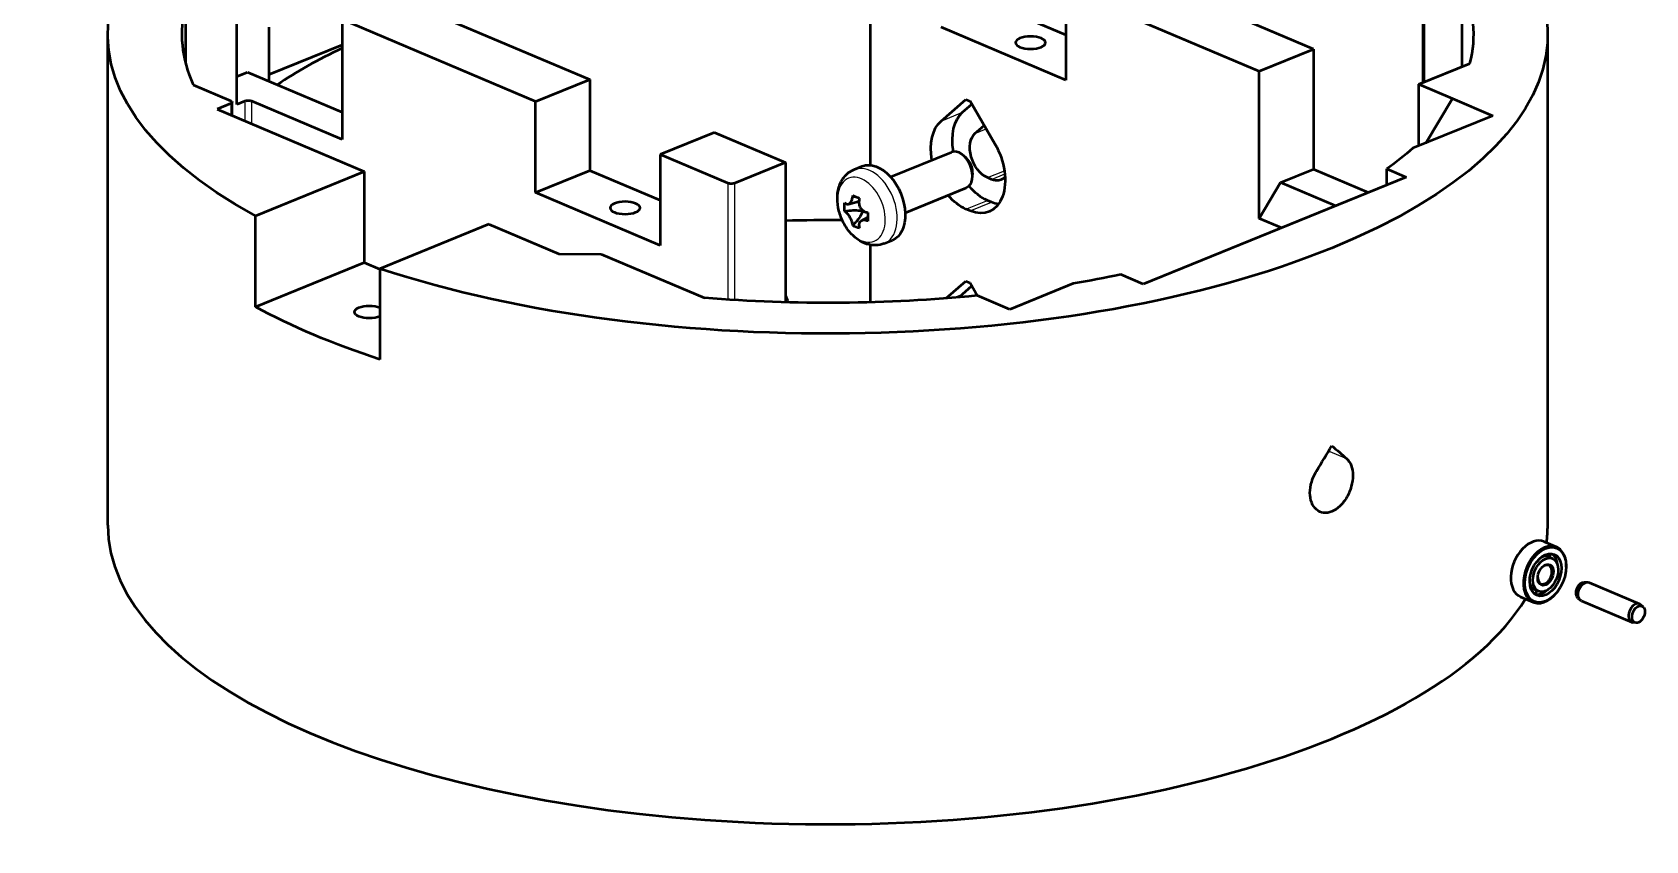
# Model space of a CAD drawing. Header units: millimetres. Extents: x 0 to 420, y 0 to 297.
# Drawn here: x 109.4 to 190, y 110.6 to 151.1 of the extents above; entities that cross this region are included whole.
import ezdxf

# ---------------------------------------------------------------- set-up
doc = ezdxf.new("R2010")
doc.units = ezdxf.units.MM
doc.header["$LTSCALE"] = 0.75
doc.layers.add('Visible', color=7, linetype='Continuous', lineweight=50)
doc.layers.add('Visible Narrow', color=7, linetype='Continuous', lineweight=25)

msp = doc.modelspace()

# ---------------------------------------------------------------- linework, layer by layer
at = {"layer": 'Visible', "extrusion": (-4.13746e-17, 0.909404, 0.415914)}
for p, q in [((173.435, 150.207), (163.758, 154.311)), ((178.924, 148.543), (178.924, 154.337)), ((119.596, 147.437), (119.596, 153.439)), ((151.258, 153.453), (151.258, 144.406)), ((180.872, 149.337), (180.872, 153.468)), ((127.572, 152.789), (137.248, 148.685)), ((161.044, 153.205), (161.044, 148.658)), ((161.044, 153.205), (170.721, 149.1)), ((117.035, 152.395), (117.035, 149.495)), ((134.535, 147.578), (124.858, 151.683)), ((124.858, 151.683), (124.858, 145.681)), ((158.398, 152.038), (161.044, 150.915)), ((113.146, 126.391), (113.146, 150.945)), ((121.201, 151.308), (121.201, 148.599)), ((161.044, 148.658), (154.813, 151.301)), ((185.146, 126.391), (185.146, 150.945)), ((121.201, 148.93), (124.858, 150.422)), ((170.721, 149.1), (173.435, 150.207)), ((173.435, 150.207), (173.435, 144.205)), ((178.697, 148.45), (181.258, 149.495)), ((119.596, 148.835), (120.129, 149.053)), ((120.129, 149.053), (124.858, 147.047)), ((134.535, 147.578), (137.248, 148.685)), ((137.248, 148.685), (137.248, 144.138)), ((170.721, 141.734), (170.721, 149.1)), ((178.697, 148.45), (180.377, 147.737)), ((178.697, 145.363), (178.697, 148.45)), ((117.421, 148.421), (119.298, 147.626)), ((154.816, 146.61), (156.054, 147.692)), ((156.054, 147.692), (156.264, 147.603)), ((180.377, 147.737), (179.051, 145.507)), ((180.377, 147.737), (180.377, 147.737)), ((180.377, 147.737), (182.407, 146.876)), ((119.294, 147.478), (118.616, 147.202)), ((118.616, 147.202), (125.967, 144.084)), ((119.369, 146.882), (119.369, 147.553)), ((119.989, 147.598), (119.596, 147.437)), ((124.858, 145.681), (120.343, 147.596)), ((134.535, 143.031), (134.535, 147.578)), ((155.887, 147.046), (156.351, 147.453)), ((156.264, 147.603), (157.502, 145.471)), ((182.407, 146.876), (178.409, 145.246)), ((143.48, 146.042), (140.766, 144.935)), ((143.48, 146.042), (147.035, 144.534)), ((156.506, 145.98), (156.97, 146.386)), ((178.409, 145.246), (178.4, 145.249)), ((140.766, 144.935), (140.766, 140.388)), ((144.147, 143.501), (140.766, 144.935)), ((147.035, 144.534), (144.5, 143.5)), ((147.035, 144.534), (147.035, 137.54)), ((152.29, 143.811), (155.339, 145.055)), ((156.128, 144.68), (156.026, 144.796)), ((120.523, 141.864), (125.967, 144.084)), ((125.967, 144.084), (125.967, 139.537)), ((134.535, 143.031), (137.248, 144.138)), ((137.248, 144.138), (140.766, 142.645)), ((150.461, 144.182), (150.868, 144.347)), ((156.372, 144.084), (156.379, 143.929)), ((157.335, 143.688), (157.125, 143.777)), ((178.063, 143.806), (164.925, 138.448)), ((171.792, 143.535), (173.435, 144.205)), ((173.435, 144.205), (176.182, 143.039)), ((177.101, 144.214), (178.063, 143.806)), ((177.101, 143.414), (177.101, 144.214)), ((140.766, 140.388), (134.535, 143.031)), ((150.403, 142.888), (150.554, 142.82)), ((153.02, 142.021), (156.069, 143.264)), ((171.792, 143.535), (170.721, 141.734)), ((174.54, 142.37), (171.792, 143.535)), ((149.984, 142.1), (150.218, 142.13)), ((150.175, 142.456), (150.663, 142.588)), ((150.883, 142.089), (150.923, 142.113)), ((156.264, 142.115), (156.054, 142.204)), ((157.335, 142.551), (157.125, 142.64)), ((120.523, 137.317), (120.523, 141.864)), ((132.198, 141.441), (126.755, 139.221)), ((132.198, 141.441), (135.699, 139.956)), ((150.403, 141.378), (150.554, 141.553)), ((150.811, 141.612), (151.144, 141.8)), ((171.829, 141.264), (170.721, 141.734)), ((151.258, 140.414), (151.258, 137.54)), ((151.972, 140.478), (152.378, 140.643)), ((135.699, 139.956), (137.82, 139.947)), ((137.82, 139.947), (142.982, 137.758)), ((120.523, 137.317), (125.967, 139.537)), ((125.967, 139.537), (126.755, 139.203)), ((126.755, 139.221), (126.755, 134.674)), ((164.925, 138.448), (163.799, 138.926)), ((155.071, 137.739), (156.054, 138.598)), ((155.887, 137.952), (156.351, 138.358)), ((156.054, 138.598), (156.264, 138.509)), ((156.264, 138.509), (156.639, 137.863)), ((161.413, 138.472), (158.247, 137.181)), ((158.247, 137.181), (156.613, 137.875)), ((183.892, 125.205), (183.912, 125.224)), ((184.958, 125.562), (185.588, 125.295)), ((185.19, 124.8), (185.385, 124.717)), ((186.072, 124.28), (186.073, 124.308)), ((183.303, 123.815), (183.302, 123.787)), ((186.992, 123.542), (187.145, 123.534)), ((187.219, 123.517), (189.739, 122.448)), ((183.787, 122.8), (184.417, 122.533)), ((184.496, 123.163), (184.691, 123.08)), ((185.483, 122.89), (185.463, 122.87)), ((186.653, 122.742), (186.765, 122.637)), ((186.828, 122.596), (189.349, 121.527)), ((189.915, 122.302), (189.802, 122.406)), ((189.575, 121.502), (189.422, 121.51))]:
    msp.add_line(p, q, dxfattribs=at)
at = {"layer": 'Visible', "extrusion": (4.13067e-16, 5.88829e-18, -1)}
msp.add_arc((-144.487, 136.814), 2.76, 157.3844, 164.83663, dxfattribs=at)
at = {"layer": 'Visible', "extrusion": (4.35286e-16, 5.13413e-17, -1)}
for centre, start, end in [((-184.688, 124.957), 207.19389, 217.72786), ((-185.306, 124.754), 187.15491, 211.67551), ((-184.331, 123.114), 176.8096, 226.2419)]:
    msp.add_arc(centre, 0.248, start, end, dxfattribs=at)
at = {"layer": 'Visible', "extrusion": (4.13067e-16, 5.63703e-17, -1)}
for centre, start, end in [((-185.045, 124.98), 184.80479, 229.16), ((-184.688, 123.138), 299.44143, 312.25122), ((-184.688, 123.138), 199.02513, 216.36196)]:
    msp.add_arc(centre, 0.248, start, end, dxfattribs=at)
at = {"layer": 'Visible', "extrusion": (4.35286e-16, 8.59198e-19, -1)}
msp.add_arc((-185.402, 124.338), 0.248, 152.0942, 156.41788, dxfattribs=at)
at = {"layer": 'Visible', "extrusion": (3.57556e-16, -1.00105e-16, -1)}
msp.add_arc((-184.069, 123.34), 0.248, 185.74932, 204.26153, dxfattribs=at)
at = {"layer": 'Visible', "extrusion": (4.76981e-16, -6.13994e-17, -1)}
msp.add_ellipse((149.146, 150.945), major_axis=(-36, 0), ratio=0.415914, start_param=-0.65165, end_param=0.812102, dxfattribs=at)
at = {"layer": 'Visible', "extrusion": (4.05779e-16, -1.52237e-17, -1)}
msp.add_ellipse((149.146, 150.945), major_axis=(-36, 0), ratio=0.415914, start_param=2.489943, end_param=5.383674, dxfattribs=at)
at = {"layer": 'Visible'}
for centre, major_axis, ratio, start_param, end_param in [((149.146, 150.945), (-32.3, 0), 0.415914, 3.033436, 3.330548), ((149.146, 150.945), (-32.3, 0), 0.415914, -0.108157, 0.188955), ((149.146, 141.396), (32.3, 0), 0.415914, 2.421815, 2.591216), ((120.164, 147.523), (-0.25, 0), 0.415914, 3.917166, 5.487963), ((155.704, 144.16), (-0.365, 0.895), 0.636697, 3.141593, 6.283185), ((152.766, 142.976), (-3.195, 0.172), 0.370487, 0.534235, 0.572113), ((152.777, 142.957), (1.107, 3.002), 0.603337, 1.85699, 1.894868), ((152.766, 142.976), (-3.195, 0.172), 0.370487, 1.021259, 1.059136), ((151.751, 143.047), (0.257, 3.017), 0.182284, 1.930947, 2.084155), ((149.146, 128.21), (-32.3, 0), 0.415914, 4.689836, 4.777812), ((152.777, 142.957), (1.107, 3.002), 0.603337, 2.344014, 2.381891), ((149.146, 141.052), (28.159, 41.894), 0.53539, -1.49732, -1.467853), ((149.146, 126.391), (-36, 0), 0.415914, 0, 2.892216), ((149.146, 126.391), (36, 0), 0.415914, -0.058968, 0), ((184.373, 124.181), (0.586, 1.381), 0.649328, 0, 3.141593), ((184.338, 124.196), (0.566, 1.335), 0.649328, 1.023255, 2.118338), ((185.003, 123.914), (0.586, 1.381), 0.649328, -1.023255, 4.164848), ((185.003, 123.914), (0.195, 0.46), 0.649328, 2.148102, 7.276676), ((184.843, 123.981), (0.347, 0.818), 0.649328, 0, 0.625401), ((184.843, 123.981), (0.434, 1.023), 0.649328, -0.865075, -0.146931), ((184.843, 123.981), (0.347, 0.818), 0.649328, 2.516192, 3.141593), ((184.843, 123.981), (0.434, 1.023), 0.649328, 3.288524, 4.006668), ((189.544, 121.987), (0.195, 0.46), 0.649328, -0.230821, 3.372414)]:
    msp.add_ellipse(centre, major_axis=major_axis, ratio=ratio, start_param=start_param, end_param=end_param, dxfattribs=at)
at = {"layer": 'Visible', "extrusion": (4.54801e-16, 1.41974e-16, -1)}
msp.add_ellipse((159.285, 150.533), major_axis=(0.75, 0), ratio=0.415914, start_param=1.570796326795183, end_param=7.853981633974769, dxfattribs=at)
at = {"layer": 'Visible', "extrusion": (5.26697e-16, 1.41974e-16, -1)}
msp.add_ellipse((119.119, 147.553), major_axis=(-0.25, 0), ratio=0.415914, start_param=2.366019, end_param=3.936815, dxfattribs=at)
at = {"layer": 'Visible', "extrusion": (4.6126e-16, 1.4748e-16, -1)}
msp.add_ellipse((157.125, 144.914), major_axis=(-0.944, 2.315), ratio=0.636697, start_param=-1.247531, end_param=-0.215712, dxfattribs=at)
at = {"layer": 'Visible', "extrusion": (7.87287e-16, 2.90523e-16, -1)}
msp.add_ellipse((156.054, 144.477), major_axis=(-0.944, 2.315), ratio=0.636697, start_param=-1.242981, end_param=-0.215712, dxfattribs=at)
at = {"layer": 'Visible', "extrusion": (5.08636e-16, 6.70653e-17, -1)}
msp.add_ellipse((157.125, 144.914), major_axis=(-0.472, 1.157), ratio=0.636697, start_param=3.711279, end_param=6.067473, dxfattribs=at)
at = {"layer": 'Visible', "extrusion": (5.29153e-16, 1.65086e-16, -1)}
msp.add_ellipse((156.264, 144.388), major_axis=(-0.944, 2.315), ratio=0.636697, start_param=1.355084, end_param=3.711279, dxfattribs=at)
at = {"layer": 'Visible', "extrusion": (4.62977e-16, 4.02874e-17, -1)}
msp.add_ellipse((149.146, 150.945), major_axis=(32.3, 0), ratio=0.415914, start_param=0.437819, end_param=0.524743, dxfattribs=at)
at = {"layer": 'Visible', "extrusion": (4.2748e-16, 1.43786e-16, -1)}
msp.add_ellipse((151.623, 142.495), major_axis=(-0.755, 1.852), ratio=0.636697, start_param=0, end_param=3.141593, dxfattribs=at)
at = {"layer": 'Visible', "extrusion": (3.46437e-16, 6.0867e-17, -1)}
msp.add_ellipse((155.907, 144.242), major_axis=(-0.251, 0.616), ratio=0.636697, start_param=1.065394, end_param=2.076199, dxfattribs=at)
at = {"layer": 'Visible', "extrusion": (2.47874e-16, -2.91972e-17, -1)}
msp.add_ellipse((157.335, 144.825), major_axis=(-0.472, 1.157), ratio=0.636697, start_param=2.831197, end_param=3.711279, dxfattribs=at)
at = {"layer": 'Visible', "extrusion": (4.70153e-16, 2.99172e-16, -1)}
msp.add_ellipse((144.325, 143.574), major_axis=(-0.25, 0), ratio=0.415914, start_param=3.936815, end_param=5.507612, dxfattribs=at)
at = {"layer": 'Visible', "extrusion": (3.86556e-16, 1.75701e-16, -1)}
msp.add_ellipse((152.755, 142.966), major_axis=(1.404, 2.876), ratio=0.692164, start_param=4.32281, end_param=4.360688, dxfattribs=at)
at = {"layer": 'Visible', "extrusion": (5.22011e-16, 9.19691e-17, -1)}
msp.add_ellipse((152.352, 142.012), major_axis=(-2.776, 1.209), ratio=0.011228, start_param=0.787433, end_param=0.94064, dxfattribs=at)
at = {"layer": 'Visible', "extrusion": (5.06455e-15, 1.07202e-14, -1)}
msp.add_ellipse((150.214, 142.964), major_axis=(-0.696, 0.309), ratio=0.00895, start_param=2.077049, end_param=2.39338, dxfattribs=at)
at = {"layer": 'Visible', "extrusion": (4.26767e-16, 1.83281e-16, -1)}
msp.add_ellipse((156.054, 144.477), major_axis=(-0.944, 2.315), ratio=0.636697, start_param=3.711279, end_param=4.244028, dxfattribs=at)
at = {"layer": 'Visible', "extrusion": (5.07542e-16, 1.56273e-16, -1)}
msp.add_ellipse((157.125, 144.914), major_axis=(-0.944, 2.315), ratio=0.636697, start_param=3.711279, end_param=4.260598, dxfattribs=at)
at = {"layer": 'Visible', "extrusion": (5.29592e-16, 1.97485e-16, -1)}
msp.add_ellipse((139.008, 142.263), major_axis=(0.75, 0), ratio=0.415914, start_param=1.570796326795078, end_param=7.853981633974664, dxfattribs=at)
at = {"layer": 'Visible', "extrusion": (5.56174e-16, 4.75456e-17, -1)}
msp.add_ellipse((152.953, 142.538), major_axis=(2.769, 1.226), ratio=0.894357, start_param=3.442129, end_param=3.595337, dxfattribs=at)
at = {"layer": 'Visible', "extrusion": (4.43041e-16, -3.10387e-17, -1)}
msp.add_ellipse((152.766, 142.947), major_axis=(3.195, 0.179), ratio=0.459315, start_param=2.615162, end_param=2.65304, dxfattribs=at)
at = {"layer": 'Visible', "extrusion": (4.21841e-16, 2.80343e-16, -1)}
msp.add_ellipse((150.214, 141.692), major_axis=(0.941, 0.158), ratio=0.453401, start_param=-1.490032, end_param=-0.707067, dxfattribs=at)
at = {"layer": 'Visible', "extrusion": (6.44759e-16, -1.03541e-16, -1)}
msp.add_ellipse((150.214, 141.692), major_axis=(0.65, 0.676), ratio=0.368192, start_param=0.643404, end_param=1.426369, dxfattribs=at)
at = {"layer": 'Visible', "extrusion": (5.09624e-16, 2.23353e-16, -1)}
msp.add_ellipse((150.214, 142.964), major_axis=(0.944, 0.025), ratio=0.463221, start_param=1.037602, end_param=1.087801, dxfattribs=at)
at = {"layer": 'Visible', "extrusion": (5.72623e-16, 1.43028e-16, -1)}
msp.add_ellipse((157.335, 144.825), major_axis=(-0.944, 2.315), ratio=0.636697, start_param=3.513438, end_param=3.711279, dxfattribs=at)
at = {"layer": 'Visible', "extrusion": (5.74131e-16, 7.96858e-17, -1)}
msp.add_ellipse((152.755, 142.966), major_axis=(1.404, 2.876), ratio=0.692164, start_param=3.835786, end_param=3.873664, dxfattribs=at)
at = {"layer": 'Visible', "extrusion": (4.21228e-16, 1.096e-16, -1)}
msp.add_ellipse((152.352, 143.573), major_axis=(2.509, 1.695), ratio=0.700845, start_param=2.63821, end_param=2.791417, dxfattribs=at)
at = {"layer": 'Visible', "extrusion": (4.49675e-16, 3.50417e-16, -1)}
msp.add_ellipse((152.766, 142.947), major_axis=(3.195, 0.179), ratio=0.459315, start_param=2.128139, end_param=2.166017, dxfattribs=at)
at = {"layer": 'Visible', "extrusion": (4.88108e-16, 4.96229e-17, -1)}
msp.add_ellipse((149.146, 150.945), major_axis=(32.4, 0), ratio=0.415914, start_param=1.101522, end_param=1.182532, dxfattribs=at)
at = {"layer": 'Visible', "extrusion": (4.14593e-16, 1.97485e-16, -1)}
msp.add_ellipse((149.146, 146.398), major_axis=(36, 0), ratio=0.415914, start_param=2.242081, end_param=2.489943, dxfattribs=at)
at = {"layer": 'Visible', "extrusion": (3.07181e-16, -5.88829e-18, -1)}
msp.add_ellipse((126.227, 137.05), major_axis=(-0.75, 0), ratio=0.415914, start_param=3.931113, end_param=8.635257, dxfattribs=at)
at = {"layer": 'Visible', "extrusion": (5.60385e-16, 1.5131e-16, -1)}
msp.add_ellipse((149.146, 150.945), major_axis=(-32.3, 0), ratio=0.415914, start_param=4.479131, end_param=4.90442, dxfattribs=at)
at = {"layer": 'Visible', "extrusion": (4.3707e-16, 1.07911e-16, -1)}
msp.add_ellipse((157.125, 135.82), major_axis=(-0.944, 2.315), ratio=0.636697, start_param=-0.346251, end_param=-0.215712, dxfattribs=at)
at = {"layer": 'Visible', "extrusion": (9.45326e-16, 7.45707e-16, -1)}
msp.add_ellipse((149.146, 141.052), major_axis=(-35.809, 24.069), ratio=0.153701, start_param=2.243426, end_param=2.272893, dxfattribs=at)
at = {"layer": 'Visible'}
for centre, major_axis in [((185.038, 123.899), (0.566, 1.335)), ((185.038, 123.899), (0.434, 1.023)), ((185.038, 123.899), (0.347, 0.818)), ((185.038, 123.899), (0.215, 0.506)), ((189.684, 121.928), (0.174, 0.411))]:
    msp.add_ellipse(centre, major_axis=major_axis, ratio=0.649328, dxfattribs=at)
at = {"layer": 'Visible', "extrusion": (4.79358e-16, 1.61668e-16, -1)}
msp.add_ellipse((186.883, 123.116), major_axis=(0.174, 0.411), ratio=0.649328, start_param=3.372414, end_param=6.052364, dxfattribs=at)
at = {"layer": 'Visible', "extrusion": (5.67412e-16, 8.43016e-17, -1)}
msp.add_ellipse((187.023, 123.056), major_axis=(0.195, 0.46), ratio=0.649328, start_param=3.141593, end_param=6.283185, dxfattribs=at)
at = {"layer": 'Visible'}
for points, knots in [([(151.972, 140.478), (151.837, 140.423), (151.692, 140.393), (151.396, 140.385), (151.246, 140.408), (150.938, 140.505), (150.783, 140.586), (150.478, 140.803), (150.331, 140.946), (150.07, 141.273), (149.957, 141.46), (149.777, 141.854), (149.71, 142.062), (149.629, 142.485), (149.614, 142.7), (149.649, 143.118), (149.696, 143.323), (149.861, 143.678), (149.968, 143.833), (150.212, 144.052), (150.332, 144.129), (150.461, 144.182)], [4.142703, 4.142703, 4.142703, 4.142703, 4.376266, 4.376266, 4.627738, 4.627738, 4.928152, 4.928152, 5.280852, 5.280852, 5.649675, 5.649675, 6.017428, 6.017428, 6.386181, 6.386181, 6.748401, 6.748401, 7.059695, 7.059695, 7.284295, 7.284295, 7.284295, 7.284295]), ([(150.045, 142.48), (150.045, 142.479), (150.046, 142.479), (150.077, 142.459), (150.113, 142.448), (150.184, 142.454), (150.219, 142.471), (150.248, 142.497), (150.278, 142.523), (150.307, 142.562), (150.353, 142.658), (150.37, 142.715), (150.38, 142.772), (150.38, 142.772), (150.38, 142.773)], [-0.03622614, -0.03622614, -0.03622614, -0.03622614, -0.03611295, -0.03611295, -0.01805648, -0.01805648, 0, 0, 0, 0.01805648, 0.01805648, 0.03611295, 0.03611295, 0.03622614, 0.03622614, 0.03622614, 0.03622614]), ([(150.38, 141.477), (150.38, 141.477), (150.38, 141.477), (150.37, 141.527), (150.353, 141.585), (150.307, 141.702), (150.278, 141.76), (150.248, 141.812), (150.219, 141.863), (150.184, 141.914), (150.113, 141.998), (150.077, 142.032), (150.046, 142.054), (150.045, 142.054), (150.045, 142.054)], [-0.03622614, -0.03622614, -0.03622614, -0.03622614, -0.03611295, -0.03611295, -0.01805648, -0.01805648, 0, 0, 0, 0.01805648, 0.01805648, 0.03611295, 0.03611295, 0.03622614, 0.03622614, 0.03622614, 0.03622614]), ([(150.708, 142.634), (150.708, 142.634), (150.708, 142.633), (150.699, 142.575), (150.699, 142.511), (150.723, 142.385), (150.747, 142.325), (150.776, 142.273), (150.806, 142.222), (150.846, 142.173), (150.939, 142.098), (150.991, 142.071), (151.042, 142.056), (151.043, 142.056), (151.043, 142.056)], [-0.03622614, -0.03622614, -0.03622614, -0.03622614, -0.03611295, -0.03611295, -0.01805648, -0.01805648, 0, 0, 0, 0.01805648, 0.01805648, 0.03611295, 0.03611295, 0.03622614, 0.03622614, 0.03622614, 0.03622614]), ([(151.043, 141.631), (151.043, 141.631), (151.042, 141.631), (150.991, 141.644), (150.939, 141.648), (150.846, 141.633), (150.806, 141.614), (150.776, 141.588), (150.747, 141.562), (150.723, 141.525), (150.699, 141.438), (150.699, 141.388), (150.708, 141.338), (150.708, 141.338), (150.708, 141.338)], [-0.03622614, -0.03622614, -0.03622614, -0.03622614, -0.03611295, -0.03611295, -0.01805648, -0.01805648, 0, 0, 0, 0.01805648, 0.01805648, 0.03611295, 0.03611295, 0.03622614, 0.03622614, 0.03622614, 0.03622614]), ([(175.097, 129.71), (175.19, 129.629), (175.269, 129.51), (175.374, 129.22), (175.4, 129.049), (175.4, 128.706), (175.374, 128.512), (175.269, 128.13), (175.19, 127.942), (175.005, 127.619), (174.888, 127.464), (174.628, 127.216), (174.485, 127.122), (174.216, 127.013), (174.072, 126.989), (173.804, 127.022), (173.681, 127.079), (173.485, 127.246), (173.4, 127.367), (173.286, 127.661), (173.258, 127.833), (173.258, 128.004), (173.258, 128.175), (173.286, 128.369), (173.4, 128.747), (173.485, 128.933), (173.583, 129.092)], [-0.5651002, -0.5651002, -0.5651002, -0.5651002, -0.5085902, -0.5085902, -0.4520802, -0.4520802, -0.3955701, -0.3955701, -0.3390601, -0.3390601, -0.2825501, -0.2825501, -0.2260401, -0.2260401, -0.1695301, -0.1695301, -0.11302, -0.11302, -0.05651, -0.05651, 0, 0, 0, 0.05651, 0.05651, 0.11302, 0.11302, 0.11302, 0.11302])]:
    msp.add_open_spline(points, degree=3, knots=knots, dxfattribs=at)
at = {"layer": 'Visible Narrow', "extrusion": (-4.13746e-17, 0.909404, 0.415914)}
for p, q in [((178.995, 148.572), (178.995, 154.264)), ((119.294, 147.478), (119.294, 146.914)), ((119.989, 147.598), (119.989, 146.619)), ((120.343, 146.469), (120.343, 147.596)), ((154.816, 146.61), (155.887, 147.046)), ((156.506, 145.98), (157.072, 146.211)), ((157.125, 143.777), (157.978, 144.125)), ((157.335, 143.688), (157.998, 143.959)), ((144.147, 143.501), (144.147, 137.673)), ((144.5, 137.65), (144.5, 143.5)), ((150.38, 142.773), (150.554, 142.82)), ((150.045, 142.054), (150.218, 142.13)), ((156.054, 142.204), (157.125, 142.64)), ((156.264, 142.115), (157.335, 142.551)), ((150.554, 141.553), (150.38, 141.477)), ((151.145, 141.689), (151.043, 141.631)), ((155.435, 137.768), (155.887, 137.952)), ((175.097, 129.71), (174.192, 130.094))]:
    msp.add_line(p, q, dxfattribs=at)
at = {"layer": 'Visible Narrow'}
msp.add_ellipse((151.217, 142.33), major_axis=(-0.755, 1.852), ratio=0.636697, start_param=3.141593, end_param=6.283185, dxfattribs=at)
at = {"layer": 'Visible Narrow', "extrusion": (6.75276e-16, 2.34761e-16, -1)}
msp.add_ellipse((150.83, 142.172), major_axis=(-0.642, 1.574), ratio=0.636697, dxfattribs=at)

doc.saveas('drawing.dxf')
